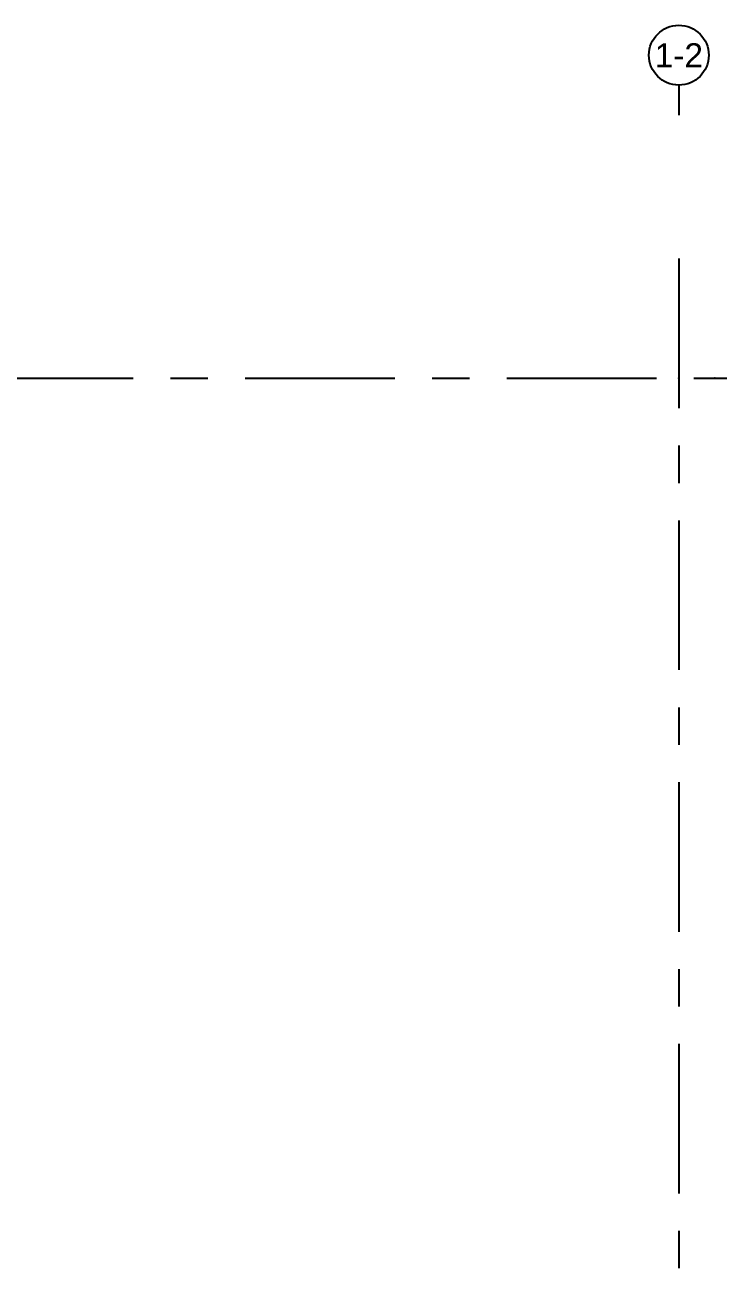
# Model space of a CAD drawing. Header units: millimetres. Extents: x 2519235 to 7246330, y 25937 to 201821.
# Drawn here: x 2753680 to 2759544, y 79939 to 90514 of the extents above; entities that cross this region are included whole.
import ezdxf
from ezdxf.enums import TextEntityAlignment as Align

# ---------------------------------------------------------------- set-up
doc = ezdxf.new("R2010")
doc.units = ezdxf.units.MM
doc.linetypes.add('TA_GL_005.00000', pattern=[13.75, 5, -1.25, 1.25, -1.25, 5])
for name, color, linetype in [('000 - 0_SYM_DWG_GRID-BUBBLE_MAIN_COLOR_1', 7, 'Continuous'), ('000 - 0_SYM_DWG_GRIDLINE_MAIN_COLOR_1', 7, 'Continuous'), ('000 - 0_SYM_DWG_GRIDLINE_MAIN_COLOR_251', 7, 'Continuous')]:
    doc.layers.add(name, color=color, linetype=linetype)
doc.styles.add('Arial', font='arial.ttf', dxfattribs={"height": 300})
doc.styles.add('TA', font='', dxfattribs={"height": 4.5})
doc.styles.get('TA').set_extended_font_data('Cordia New')

# ---------------------------------------------------------------- blocks, each defined once
blk = doc.blocks.new('*U1938')
at = {"layer": '000 - 0_SYM_DWG_GRIDLINE_MAIN_COLOR_1', "color": 7}
blk.add_line((49, 0), (44, 0), dxfattribs=at)
blk.add_circle((54, 0), 5, dxfattribs=at)
at = {"layer": '000 - 0_SYM_DWG_GRIDLINE_MAIN_COLOR_251', "color": 7, "linetype": 'ByBlock', "ltscale": 5}
blk.add_line((20, 0), (-357, 0), dxfattribs=at)
at = {"layer": '000 - 0_SYM_DWG_GRIDLINE_MAIN_COLOR_251', "color": 7}
blk.add_point((0, 0), dxfattribs=at)
at = {"color": 7, "style": 'TA', "flags": 1}
blk.add_attdef('LOCATION', (6, -6), '', height=4.5, rotation=270, dxfattribs=at)
at = {"layer": '000 - 0_SYM_DWG_GRID-BUBBLE_MAIN_COLOR_1', "color": 7, "style": 'Arial'}
blk.add_attdef('GRID-HEAD', text='', height=4, rotation=270, dxfattribs=at).set_placement((54, 0), align=Align.MIDDLE_CENTER)
blk = doc.blocks.new('*U1098')
at = {"layer": '000 - 0_SYM_DWG_GRIDLINE_MAIN_COLOR_251', "color": 7, "linetype": 'ByBlock', "ltscale": 5}
blk.add_line((2, 0), (-866, 0), dxfattribs=at)
at = {"layer": '000 - 0_SYM_DWG_GRIDLINE_MAIN_COLOR_251', "color": 7}
blk.add_point((-864, 0), dxfattribs=at)
at = {"color": 7, "style": 'TA', "flags": 1}
blk.add_attdef('LOCATION', (6, -6), '', height=4.5, rotation=270, dxfattribs=at)
at = {"layer": '000 - 0_SYM_DWG_GRID-BUBBLE_MAIN_COLOR_1', "color": 7, "style": 'Arial'}
blk.add_attdef('GRID-HEAD', text='', height=4, rotation=180, dxfattribs=at).set_placement((22, 0), align=Align.MIDDLE_CENTER)
blk = doc.blocks.new('W-1-PP17-ENT1_REV02_20260415-161303_PP17_ENT1_MAIN_DIMS_PL')
at = {"layer": '000 - 0_SYM_DWG_GRIDLINE_MAIN_COLOR_251', "color": 7, "linetype": 'TA_GL_005.00000', "xscale": 50.00000000000004, "yscale": 50.00000000000004, "zscale": 50.00000000000004, "rotation": 90}
blk.add_blockref('*U1938', (24600, 0), dxfattribs=at).add_auto_attribs({'GRID-HEAD': '1-2'})
at = {"layer": '000 - 0_SYM_DWG_GRIDLINE_MAIN_COLOR_251', "color": 7, "linetype": 'TA_GL_005.00000', "xscale": 50, "yscale": 50, "zscale": 50, "rotation": 180}
blk.add_blockref('*U1098', (-18300, 0), dxfattribs=at)
blk = doc.blocks.new('W-1-PP17-ENT1_REV03_20260817-115107_UPPER_ROOF_EXPL')
at = {"color": 7}
blk.add_blockref('W-1-PP17-ENT1_REV02_20260415-161303_PP17_ENT1_MAIN_DIMS_PL', (0, 0), dxfattribs=at)

msp = doc.modelspace()

# ---------------------------------------------------------------- block references
at = {"color": 7}
msp.add_blockref('W-1-PP17-ENT1_REV03_20260817-115107_UPPER_ROOF_EXPL', (2734544.161, 87563.69), dxfattribs=at)

doc.saveas('drawing.dxf')
